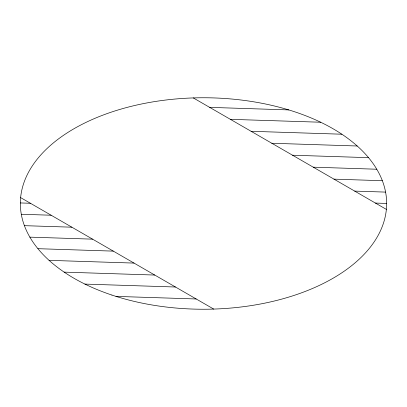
<?xml version="1.0" encoding="UTF-8"?>
<svg xmlns="http://www.w3.org/2000/svg" width="407" height="407" viewBox="0 0 407 407"><rect width="100%" height="100%" fill="white"/><g stroke="black" fill="none" stroke-linecap="round" stroke-linejoin="round"><path stroke-width="0.61" d="M209.661 107.367L288.741 109.91M230.382 119.327L320.68 122.232M251.104 131.293L341.849 134.213M271.825 143.254L357.204 146.001M292.541 155.22L368.549 157.662M313.263 167.18L376.76 169.226M333.984 179.146L382.341 180.698M354.706 191.107L385.582 192.099M375.427 203.073L386.65 203.429M20.355 202.94L30.418 203.266M21.301 214.27L51.14 215.227M24.42 225.666L71.861 227.192M29.864 237.139L92.582 239.153M37.922 248.692L113.299 251.119M49.069 260.348L134.02 263.08M64.169 272.13L154.741 275.046M84.936 284.096L175.463 287.006M115.995 296.393L196.184 298.972M193.305 97.924L386.365 209.386M20.635 197.619L213.69 309.076M111.925 295.075A183.15 105.739 0 0 0 386.65 203.5A183.15 105.739 0 0 0 111.925 111.925A183.15 105.739 0 0 0 111.925 295.075"/></g></svg>
